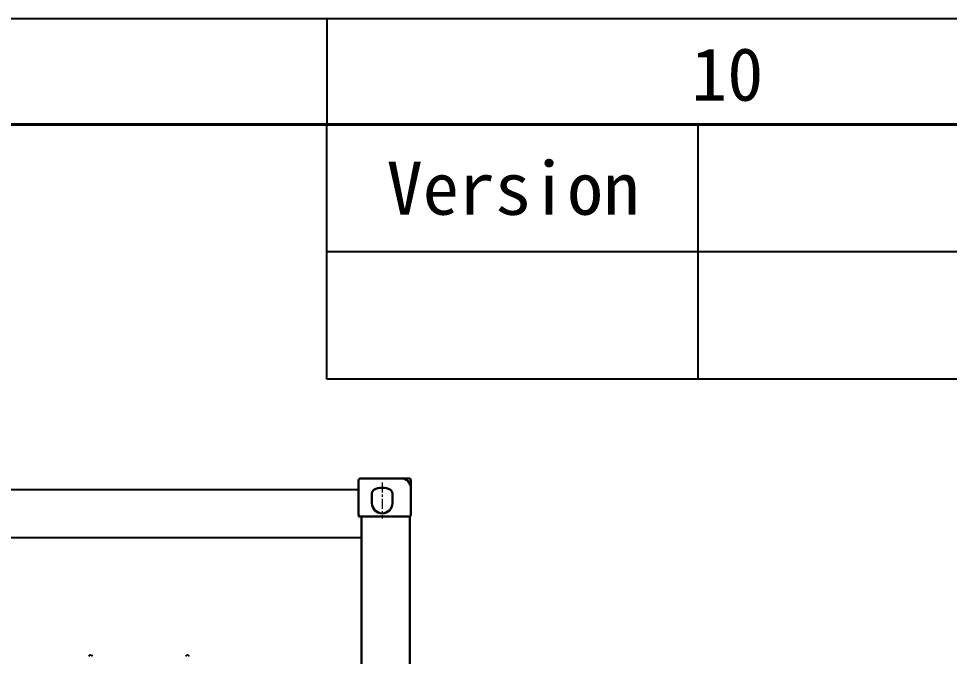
# Model space of a CAD drawing. Header units: millimetres. Extents: x 0 to 87554, y -20854 to 20404.
# Drawn here: x 49719 to 52600, y -3325 to -1349 of the extents above; entities that cross this region are included whole.
import ezdxf
from ezdxf.enums import TextEntityAlignment as Align

# ---------------------------------------------------------------- set-up
doc = ezdxf.new("R2010")
doc.units = ezdxf.units.MM
doc.linetypes.add('CENTER', pattern=[50.8, 31.75, -6.35, 6.35, -6.35])
doc.layers.get('0').update_dxf_attribs({"lineweight": 15})
doc.layers.add('4215-12649_2_1_0', color=7, linetype='Continuous')
doc.layers.add('FORM', color=7, linetype='Continuous')
for name, color, linetype, lineweight in [('AM_0', 7, 'Continuous', 30), ('AM_7N', 4, 'CENTER', 15), ('THICK', 7, 'Continuous', 0)]:
    doc.layers.add(name, color=color, linetype=linetype, lineweight=lineweight)
doc.styles.add('KEHUA', font='STFANGSO.TTF')

# ---------------------------------------------------------------- blocks, each defined once
blk = doc.blocks.new('WET5Y56YRFTWEDFWRW536T4TE4RWEFWE')
at = {"layer": 'FORM', "color": 4}
blk.add_line((171308.1, -36495.1), (171308.1, -36823.5), dxfattribs=at)
at = {"layer": 'FORM', "color": 8}
for p, q in [((171308.1, -37611.5), (171308.1, -36823.5)), ((172457.3, -37611.5), (172457.3, -36823.5)), ((177875.4, -37217.5), (171308.1, -37217.5)), ((177875.4, -37611.5), (171308.1, -37611.5))]:
    blk.add_line(p, q, dxfattribs=at)
at = {"layer": 'FORM', "color": 6}
blk.add_lwpolyline([(150620.8, -36495.1), (178203.8, -36495.1), (178203.8, -56000.2), (150620.8, -56000.2)], close=True, dxfattribs=at)
at = {"layer": 'FORM', "color": 8, "lineweight": 40}
blk.add_lwpolyline([(150949.1, -55671.9), (177875.4, -55671.9), (177875.4, -36823.5), (150949.1, -36823.5)], close=True, dxfattribs=at)
at = {"layer": 'FORM', "color": 4, "style": 'KEHUA'}
blk.add_text('10', height=164.18, dxfattribs=at).set_placement((172436, -36749.5))
at = {"layer": 'FORM', "color": 8, "style": 'KEHUA'}
blk.add_text('Version', height=164.18, dxfattribs=at).set_placement((171493.5, -37020.5), align=Align.MIDDLE_LEFT)
blk = doc.blocks.new('e4tggg')
at = {"layer": '4215-12649_2_1_0', "color": 87, "linetype": 'Continuous'}
for centre in [(794.8, 317.8), (1094.8, 317.8)]:
    blk.add_arc(centre, 6.5, 26.3878, 153.6122, dxfattribs=at)
at = {"layer": 'AM_0', "color": 87}
for p, q in [((1624.3, 865.8), (1624.3, 759.8)), ((1780.3, 871.8), (1630.3, 871.8)), ((1786.3, 759.8), (1786.3, 865.8)), ((1665.6, 825.6), (1665.6, 795.5)), ((1729.1, 825.6), (1729.1, 795.5)), ((1630.3, 753.8), (1780.3, 753.8)), ((1783.3, 753.8), (1631.3, 753.8)), ((1633.3, 753.8), (1633.3, -1906.2)), ((1783.3, -1906.2), (1783.3, 753.8))]:
    blk.add_line(p, q, dxfattribs=at)
for centre, radius, start, end in [((1630.3, 865.8), 6, 89.9999, 180), ((1756.3, 841.8), 30, 359.9999, 89.9999), ((1780.3, 865.8), 6, 359.9999, 90), ((1678.1, 825.6), 12.5, 119.9999, 180), ((1697.3, 792.3), 51, 59.9999, 119.9999), ((1716.6, 825.6), 12.5, 359.9999, 59.9998), ((1697.3, 795.5), 31.8, 180, 359.9999), ((1630.3, 759.8), 6, 180, 270.0001), ((1780.3, 759.8), 6, 270, 359.9998)]:
    blk.add_arc(centre, radius, start, end, dxfattribs=at)
at = {"layer": 'AM_7N', "color": 87}
blk.add_line((1697.3, 859.8), (1697.3, 747.3), dxfattribs=at)
at = {"layer": 'THICK', "color": 87, "lineweight": -3}
for p, q in [((-489.7, 837.8), (1624.3, 837.8)), ((1624.3, 837.8), (1624.3, 753.8)), ((1624.3, 753.8), (1633.3, 753.8)), ((1633.3, 753.8), (1633.3, 687.8)), ((1633.3, 687.8), (-498.7, 687.8))]:
    blk.add_line(p, q, dxfattribs=at)

msp = doc.modelspace()

# ---------------------------------------------------------------- block references
at = {"lineweight": -3}
for name, p in [('WET5Y56YRFTWEDFWRW536T4TE4RWEFWE', (-120635.312, 35145.742)), ('e4tggg', (49147.147, -3645.479, 19235.731))]:
    msp.add_blockref(name, p, dxfattribs=at)

doc.saveas('drawing.dxf')
